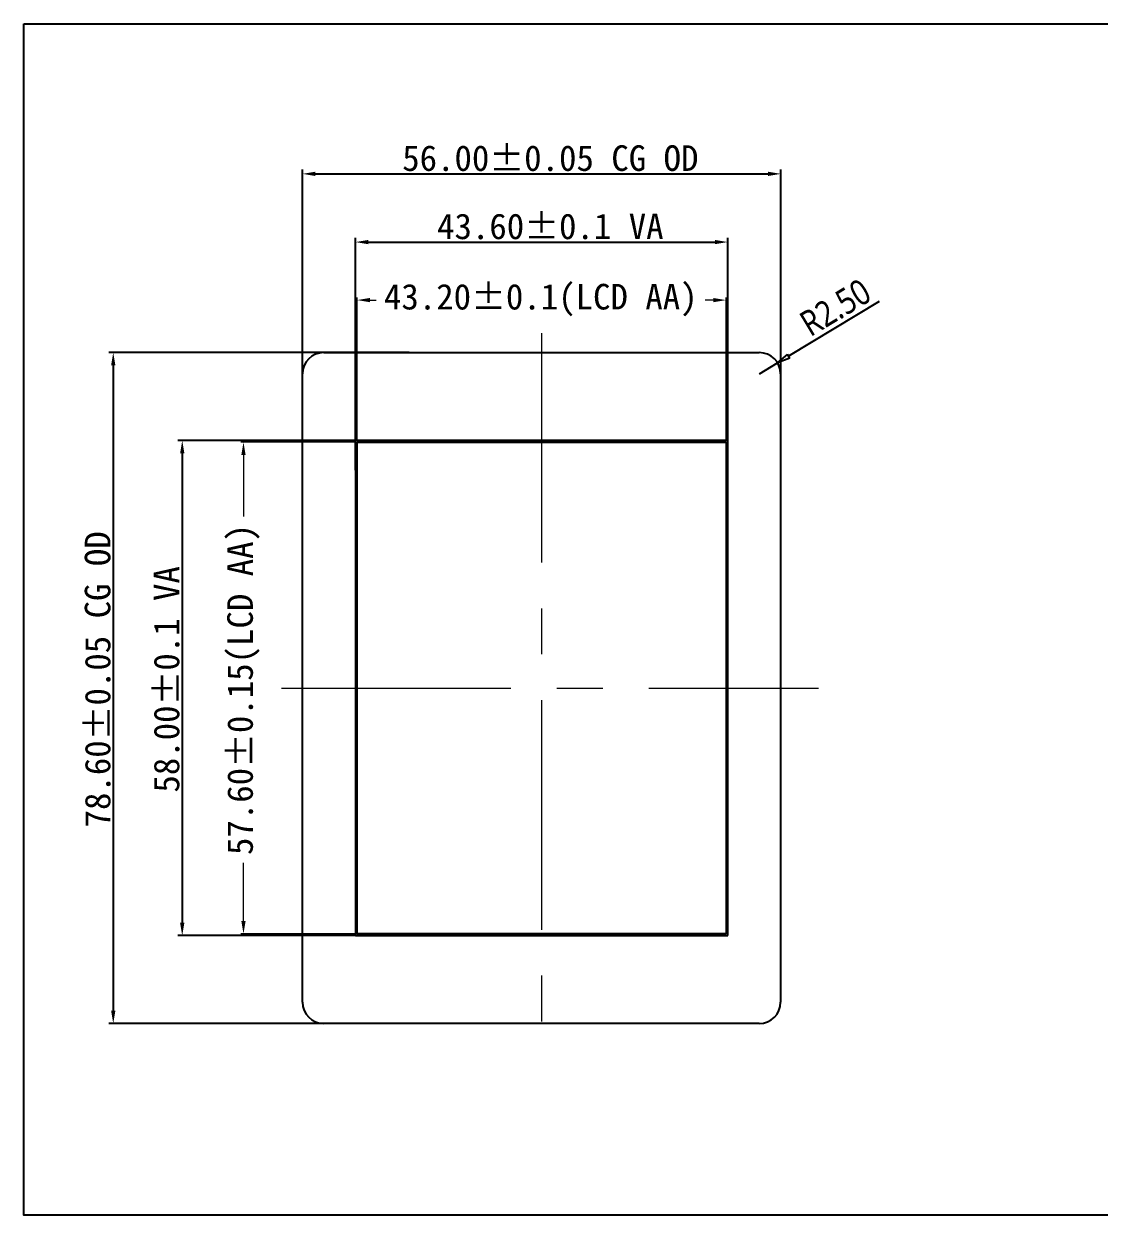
# Model space of a CAD drawing. Header units: millimetres. Extents: x 3284 to 3553, y -5193 to -5054.
# Drawn here: x 3283.9 to 3409.9, y -5193.3 to -5053.7 of the extents above; entities that cross this region are included whole.
import ezdxf

# ---------------------------------------------------------------- set-up
doc = ezdxf.new("R2010")
doc.units = ezdxf.units.MM
doc.header["$LTSCALE"] = 16.335
doc.header["$PDMODE"] = 3
doc.header["$PDSIZE"] = 8
doc.linetypes.add('CENTER', pattern=[0.6, 0.375, -0.075, 0.075, -0.075])
doc.layers.get('0').update_dxf_attribs({"linetype": 'CONTINUOUS'})
doc.layers.get('Defpoints').update_dxf_attribs({"linetype": 'CONTINUOUS'})
for name, color, linetype in [('dim', 3, 'CONTINUOUS'), ('DIM（标注）', 3, 'CONTINUOUS'), ('LCD', 7, 'CONTINUOUS'), ('保护膜', 5, 'CONTINUOUS')]:
    doc.layers.add(name, color=color, linetype=linetype)
doc.layers.add('图层0000', color=7, linetype='CONTINUOUS', lineweight=25)
doc.styles.add('ARIAL', font='arial.ttf')
doc.styles.get("Standard").update_dxf_attribs({"font": '', "width": 0.85, "height": 2})
doc.styles.add('中文', font='')
doc.styles.add('宋体', font='')
doc.styles.get('Standard').set_extended_font_data('Microsoft YaHei')
doc.styles.get('中文').set_extended_font_data('SimSun')
doc.styles.get('宋体').set_extended_font_data('SimSun')
doc.dimstyles.new('binyan', dxfattribs={"dimtxt": 2.5, "dimasz": 1.5, "dimexe": 0.3, "dimexo": 0.3, "dimgap": 0.5, "dimtad": 0, "dimzin": 1, "dimdsep": 46, "dimtxsty": '中文', "dimcen": 0, "dimadec": 0, "dimazin": 0, "dimtfac": 1, "dimtmove": 0, "dimatfit": 3, "dimfxl": 0, "dimtolj": 1, "dimlwd": 0, "dimlwe": 0, "dimarcsym": 0})
doc.dimstyles.new('DIMSTYLE_1', dxfattribs={"dimtxt": 2.8, "dimasz": 1.5, "dimexe": 0.5, "dimexo": 0.2, "dimgap": 0.5, "dimtad": 1, "dimzin": 1, "dimdsep": 46, "dimtxsty": 'Standard', "dimblk": 'CLOSEDBLANK', "dimcen": 0.1, "dimadec": 0, "dimazin": 0, "dimtp": 0.01, "dimtm": 0.01, "dimtfac": 1, "dimtmove": 0, "dimatfit": 3, "dimldrblk": 'CLOSEDBLANK', "dimfxl": 0, "dimtolj": 1, "dimtzin": 0, "dimarcsym": 0})
doc.dimstyles.new('标注模版', dxfattribs={"dimtxt": 2.5, "dimasz": 2, "dimexe": 0.5, "dimexo": 0.5, "dimgap": 0.2, "dimtad": 1, "dimzin": 1, "dimdsep": 46, "dimtxsty": 'ARIAL', "dimcen": 1, "dimclrd": 3, "dimclre": 3, "dimclrt": 3, "dimadec": 0, "dimazin": 0, "dimtp": 1.2, "dimtm": 1.2, "dimtfac": 1, "dimtmove": 0, "dimatfit": 3, "dimfxl": 0, "dimtolj": 1, "dimarcsym": 0})

# ---------------------------------------------------------------- blocks, each defined once
blk = doc.blocks.new('*D47')
at = {"layer": 'Defpoints', "color": 0}
for p in [(3366.13, -5086.09), (3322.93, -5102.74), (3366.13, -5102.79)]:
    blk.add_point(p, dxfattribs=at)
at = {"layer": 'DIM（标注）', "color": 0, "lineweight": 0}
for p, q in [((3322.93, -5102.44), (3322.93, -5085.79)), ((3366.13, -5102.49), (3366.13, -5085.79)), ((3324.43, -5086.09), (3325.17, -5086.09)), ((3364.63, -5086.09), (3363.69, -5086.09))]:
    blk.add_line(p, q, dxfattribs=at)
at = {"layer": 'DIM（标注）', "color": 0}
for points in [[(3324.43, -5085.84), (3324.43, -5086.34), (3322.93, -5086.09)], [(3364.63, -5086.34), (3364.63, -5085.84), (3366.13, -5086.09)]]:
    blk.add_solid(points, dxfattribs=at)
at = {"layer": 'DIM（标注）', "color": 0, "lineweight": 0, "insert": (3344.43, -5086.09), "char_height": 2.5, "attachment_point": 5, "style": '中文'}
blk.add_mtext('\\A1;{\\H1.2x;43.20%%p0.1(LCD AA)}', dxfattribs=at)
blk = doc.blocks.new('*D48')
at = {"layer": 'Defpoints', "color": 0}
for p in [(3322.93, -5102.74), (3309.61, -5160.34), (3322.93, -5160.34)]:
    blk.add_point(p, dxfattribs=at)
at = {"layer": 'DIM（标注）', "color": 0, "lineweight": 0}
for p, q in [((3322.63, -5102.74), (3309.31, -5102.74)), ((3309.61, -5104.24), (3309.61, -5111.43)), ((3309.61, -5158.84), (3309.61, -5152)), ((3322.63, -5160.34), (3309.31, -5160.34))]:
    blk.add_line(p, q, dxfattribs=at)
at = {"layer": 'DIM（标注）', "color": 0}
for points in [[(3309.86, -5104.24), (3309.36, -5104.24), (3309.61, -5102.74)], [(3309.36, -5158.84), (3309.86, -5158.84), (3309.61, -5160.34)]]:
    blk.add_solid(points, dxfattribs=at)
at = {"layer": 'DIM（标注）', "color": 0, "lineweight": 0, "insert": (3309.61, -5131.71), "char_height": 2.5, "attachment_point": 5, "rotation": 90, "style": '中文'}
blk.add_mtext('\\A1;{\\H1.2x;57.60%%p0.15(LCD AA)}', dxfattribs=at)
blk = doc.blocks.new('*D49')
at = {"layer": 'Defpoints', "color": 0}
for p in [(3372.53, -5071.3), (3316.53, -5105.29), (3372.53, -5107.59)]:
    blk.add_point(p, dxfattribs=at)
at = {"layer": 'dim', "lineweight": -2}
for p, q in [((3316.53, -5104.79), (3316.53, -5070.8)), ((3318.03, -5071.3), (3371.03, -5071.3)), ((3372.53, -5107.09), (3372.53, -5070.8))]:
    blk.add_line(p, q, dxfattribs=at)
at = {"layer": 'dim'}
for points in [[(3318.03, -5071.05), (3318.03, -5071.55), (3316.53, -5071.3)], [(3371.03, -5071.55), (3371.03, -5071.05), (3372.53, -5071.3)]]:
    blk.add_solid(points, dxfattribs=at)
at = {"layer": 'dim', "insert": (3344.53, -5069.48), "char_height": 2.5, "attachment_point": 5, "style": '宋体'}
blk.add_mtext('\\A1;{\\H1.2x; 56.00%%p0.05 CG OD}', dxfattribs=at)
blk = doc.blocks.new('*D50')
at = {"layer": 'Defpoints', "color": 0}
for p in [(3329.5, -5092.24), (3294.36, -5170.84), (3337.88, -5170.84)]:
    blk.add_point(p, dxfattribs=at)
at = {"layer": 'dim', "lineweight": -2}
for p, q in [((3329, -5092.24), (3293.86, -5092.24)), ((3294.36, -5093.74), (3294.36, -5169.34)), ((3337.38, -5170.84), (3293.86, -5170.84))]:
    blk.add_line(p, q, dxfattribs=at)
at = {"layer": 'dim'}
for points in [[(3294.61, -5093.74), (3294.11, -5093.74), (3294.36, -5092.24)], [(3294.11, -5169.34), (3294.61, -5169.34), (3294.36, -5170.84)]]:
    blk.add_solid(points, dxfattribs=at)
at = {"layer": 'dim', "insert": (3292.55, -5131.54), "char_height": 2.5, "attachment_point": 5, "rotation": 90, "style": '宋体'}
blk.add_mtext('\\A1;{\\H1.2x; 78.60%%p0.05 CG OD}', dxfattribs=at)
blk = doc.blocks.new('*D51')
at = {"layer": 'Defpoints', "color": 0}
for p in [(3366.33, -5079.29), (3322.73, -5106.51), (3366.33, -5109.23)]:
    blk.add_point(p, dxfattribs=at)
at = {"layer": 'dim', "lineweight": -2}
for p, q in [((3322.73, -5106.01), (3322.73, -5078.79)), ((3366.33, -5108.73), (3366.33, -5078.79)), ((3324.23, -5079.29), (3364.83, -5079.29))]:
    blk.add_line(p, q, dxfattribs=at)
at = {"layer": 'dim'}
for points in [[(3324.23, -5079.04), (3324.23, -5079.54), (3322.73, -5079.29)], [(3364.83, -5079.54), (3364.83, -5079.04), (3366.33, -5079.29)]]:
    blk.add_solid(points, dxfattribs=at)
at = {"layer": 'dim', "insert": (3344.53, -5077.47), "char_height": 2.5, "attachment_point": 5, "style": '宋体'}
blk.add_mtext('\\A1;{\\H1.2x; 43.60%%p0.1 VA}', dxfattribs=at)
blk = doc.blocks.new('*D52')
at = {"layer": 'Defpoints', "color": 0}
for p in [(3326.32, -5102.54), (3302.44, -5160.54), (3330.39, -5160.54)]:
    blk.add_point(p, dxfattribs=at)
at = {"layer": 'dim', "lineweight": -2}
for p, q in [((3325.82, -5102.54), (3301.94, -5102.54)), ((3302.44, -5104.04), (3302.44, -5159.04)), ((3329.89, -5160.54), (3301.94, -5160.54))]:
    blk.add_line(p, q, dxfattribs=at)
at = {"layer": 'dim'}
for points in [[(3302.69, -5104.04), (3302.19, -5104.04), (3302.44, -5102.54)], [(3302.19, -5159.04), (3302.69, -5159.04), (3302.44, -5160.54)]]:
    blk.add_solid(points, dxfattribs=at)
at = {"layer": 'dim', "insert": (3300.62, -5131.54), "char_height": 2.5, "attachment_point": 5, "rotation": 90, "style": '宋体'}
blk.add_mtext('\\A1;{\\H1.2x; 58.00%%p0.1 VA}', dxfattribs=at)
blk = doc.blocks.new('_ClosedBlank')
at = {"color": 0, "linetype": 'ByBlock', "lineweight": -2}
for p, q in [((-1, 0.167), (0, 0)), ((-1, 0.167), (-1, -0.167)), ((0, 0), (-1, -0.167))]:
    blk.add_line(p, q, dxfattribs=at)
blk = doc.blocks.new('*D62')
at = {"layer": 'Defpoints', "color": 0}
for p in [(3372.17, -5093.44), (3370.03, -5094.74)]:
    blk.add_point(p, dxfattribs=at)
at = {"layer": '保护膜', "color": 0, "lineweight": -2}
for p, q in [((3384.05, -5086.27), (3373.45, -5092.67)), ((3370.03, -5094.74), (3372.17, -5093.44))]:
    blk.add_line(p, q, dxfattribs=at)
at = {"layer": '保护膜', "color": 0, "lineweight": -2, "xscale": 1.5, "yscale": 1.5, "zscale": 1.5, "rotation": 211.1176645360607}
blk.add_blockref('_ClosedBlank', (3372.17, -5093.44), dxfattribs=at)
at = {"layer": '保护膜', "color": 0, "insert": (3378.94, -5086.96), "char_height": 2, "attachment_point": 5, "rotation": 31.1177}
blk.add_mtext('\\A1;{\\H1.5x;R2.50}', dxfattribs=at)

msp = doc.modelspace()

# ---------------------------------------------------------------- linework, layer by layer
at = {"layer": 'LCD', "color": 1, "linetype": 'CENTER', "lineweight": 0, "ltscale": 4.38912}
for p, q in [((3344.526, -5089.944), (3344.526, -5175.567)), ((3314.05, -5131.537), (3376.942, -5131.537))]:
    msp.add_line(p, q, dxfattribs=at)
at = {"layer": '保护膜', "color": 0}
msp.add_lwpolyline([(3283.888, -5053.724), (3553.188, -5053.724), (3553.188, -5193.291), (3283.888, -5193.291)], close=True, dxfattribs=at)
at = {"layer": '图层0000', "color": 7, "linetype": 'Continuous', "lineweight": 25}
for p, q in [((3319.026, -5092.237), (3370.026, -5092.237)), ((3316.526, -5168.337), (3316.526, -5094.737)), ((3372.526, -5094.737), (3372.526, -5168.337)), ((3366.326, -5102.537), (3322.726, -5102.537)), ((3322.726, -5102.537), (3322.726, -5160.537)), ((3366.326, -5160.537), (3366.326, -5102.537)), ((3322.926, -5160.337), (3322.926, -5102.737)), ((3322.926, -5102.737), (3366.126, -5102.737)), ((3366.126, -5102.737), (3366.126, -5160.337)), ((3322.726, -5160.537), (3366.326, -5160.537)), ((3366.126, -5160.337), (3322.926, -5160.337)), ((3370.026, -5170.837), (3319.026, -5170.837))]:
    msp.add_line(p, q, dxfattribs=at)
for centre, start, end in [((3319.026, -5094.737), 90, 180), ((3370.026, -5094.737), 0, 90), ((3319.026, -5168.337), 180, 270), ((3370.026, -5168.337), 270, 0)]:
    msp.add_arc(centre, 2.5, start, end, dxfattribs=at)

# ---------------------------------------------------------------- dimensions: what is measured, and where the dimension line sits
at = {"layer": 'dim'}
for base, p1, p2, text, override, picture, middle in [((3372.526, -5071.301), (3316.526, -5105.288), (3372.526, -5107.591), '{\\H1.2x; <> CG OD}', {"dimasz": 1.5, "dimtxsty": '宋体', "dimclrd": 256, "dimclre": 256, "dimclrt": 256, "dimtol": 1, "dimtp": 0.05, "dimtm": 0.05}, '*D49', (3344.526, -5071.301)), ((3366.326, -5079.29), (3322.726, -5106.511), (3366.326, -5109.234), '{\\H1.2x; <> VA}', {"dimasz": 1.5, "dimtxsty": '宋体', "dimclrd": 256, "dimclre": 256, "dimclrt": 256, "dimtol": 1, "dimtp": 0.1, "dimtm": 0.1}, '*D51', (3344.526, -5079.29))]:
    dim = msp.add_linear_dim(base=base, p1=p1, p2=p2, text=text, dimstyle='标注模版', override=override, dxfattribs=at)
    dim.commit()
    dim.dimension.update_dxf_attribs({"geometry": picture, "text_midpoint": middle, "dimtype": 160})
for base, p1, p2, text, override, picture, middle in [((3294.364, -5170.837), (3329.497, -5092.237), (3337.876, -5170.837), '{\\H1.2x; <> CG OD}', {"dimasz": 1.5, "dimtxsty": '宋体', "dimclrd": 256, "dimclre": 256, "dimclrt": 256, "dimtol": 1, "dimtp": 0.05, "dimtm": 0.05}, '*D50', (3294.364, -5131.537)), ((3302.437, -5160.537), (3326.321, -5102.537), (3330.392, -5160.537), '{\\H1.2x; <> VA}', {"dimasz": 1.5, "dimtxsty": '宋体', "dimclrd": 256, "dimclre": 256, "dimclrt": 256, "dimtol": 1, "dimtp": 0.1, "dimtm": 0.1}, '*D52', (3302.437, -5131.537))]:
    dim = msp.add_linear_dim(base=base, p1=p1, p2=p2, angle=90, text=text, dimstyle='标注模版', override=override, dxfattribs=at)
    dim.commit()
    dim.dimension.update_dxf_attribs({"geometry": picture, "text_midpoint": middle, "dimtype": 160})
at = {"layer": 'DIM（标注）', "color": 3, "lineweight": 0}
dim = msp.add_linear_dim(base=(3366.126, -5086.094), p1=(3322.926, -5102.737), p2=(3366.126, -5102.787), text='{\\H1.2x;<>(LCD AA)}', dimstyle='binyan', override={"dimgap": 0.5, "dimtxsty": '中文', "dimtol": 1, "dimlim": 0, "dimtp": 0.1, "dimtm": 0.1}, dxfattribs=at)
dim.commit()
dim.dimension.update_dxf_attribs({"geometry": '*D47', "text_midpoint": (3344.428, -5086.094), "dimtype": 160})
dim = msp.add_linear_dim(base=(3309.612, -5160.337), p1=(3322.926, -5102.737), p2=(3322.926, -5160.337), angle=90, text='{\\H1.2x;<>(LCD AA)}', dimstyle='binyan', override={"dimgap": 0.5, "dimtxsty": '中文', "dimtol": 1, "dimlim": 0, "dimtp": 0.15, "dimtm": 0.15}, dxfattribs=at)
dim.commit()
dim.dimension.update_dxf_attribs({"geometry": '*D48', "text_midpoint": (3309.612, -5131.711), "dimtype": 160})
at = {"layer": '保护膜', "color": 3}
dim = msp.add_radius_dim(center=(3370.026, -5094.737), mpoint=(3372.166, -5093.445), text='{\\H1.5x;<>}', dimstyle='DIMSTYLE_1', override={"dimtxsty": 'Standard'}, dxfattribs=at)
dim.commit()
dim.dimension.update_dxf_attribs({"geometry": '*D62', "text_midpoint": (3379.997, -5088.718), "dimtype": 164})

doc.saveas('drawing.dxf')
